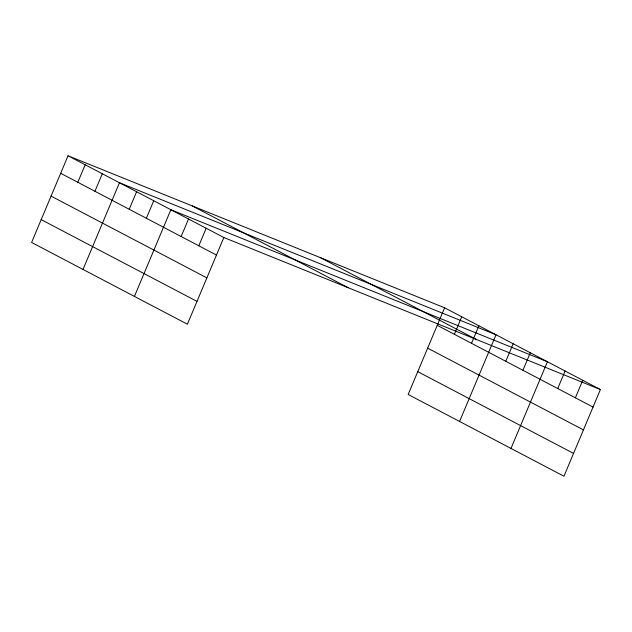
<?xml version="1.0" encoding="UTF-8"?>
<svg xmlns="http://www.w3.org/2000/svg" width="632" height="632" viewBox="0 0 632 632"><rect width="100%" height="100%" fill="white"/><g stroke="black" fill="none" stroke-linecap="round" stroke-linejoin="round"><path stroke-width="0.95" d="M68.043 155.772L31.6 242.459L187.396 324.208L223.839 237.521L68.043 155.772L444.604 307.792L600.4 389.541L563.957 476.228L408.161 394.479L444.604 307.792M77.807 182.285L85.178 164.762M94.95 191.283L102.313 173.761M83.013 269.437L119.448 182.751L496.017 334.77L459.575 421.457M129.22 209.263L136.591 191.741M146.363 218.261L153.726 200.739M134.426 296.416L170.861 209.729L547.431 361.749L510.988 448.436M181.155 236.518L188.518 218.996M198.811 245.785L206.182 228.255M454.376 334.312L461.739 316.782M471.512 343.302L478.882 325.78M505.79 361.291L513.152 343.761M522.925 370.281L530.295 352.759M557.716 388.538L565.087 371.016M575.373 397.805L582.744 380.282M223.839 237.521L600.4 389.541M320.337 257.627L476.133 339.376M437.233 325.314L593.037 407.071M192.302 205.937L348.098 287.694M427.643 348.137L583.439 429.894M60.672 173.294L216.468 255.052M417.76 371.656L573.556 453.405M51.081 196.118L206.877 277.875M41.191 219.636L196.987 301.385"/></g></svg>
